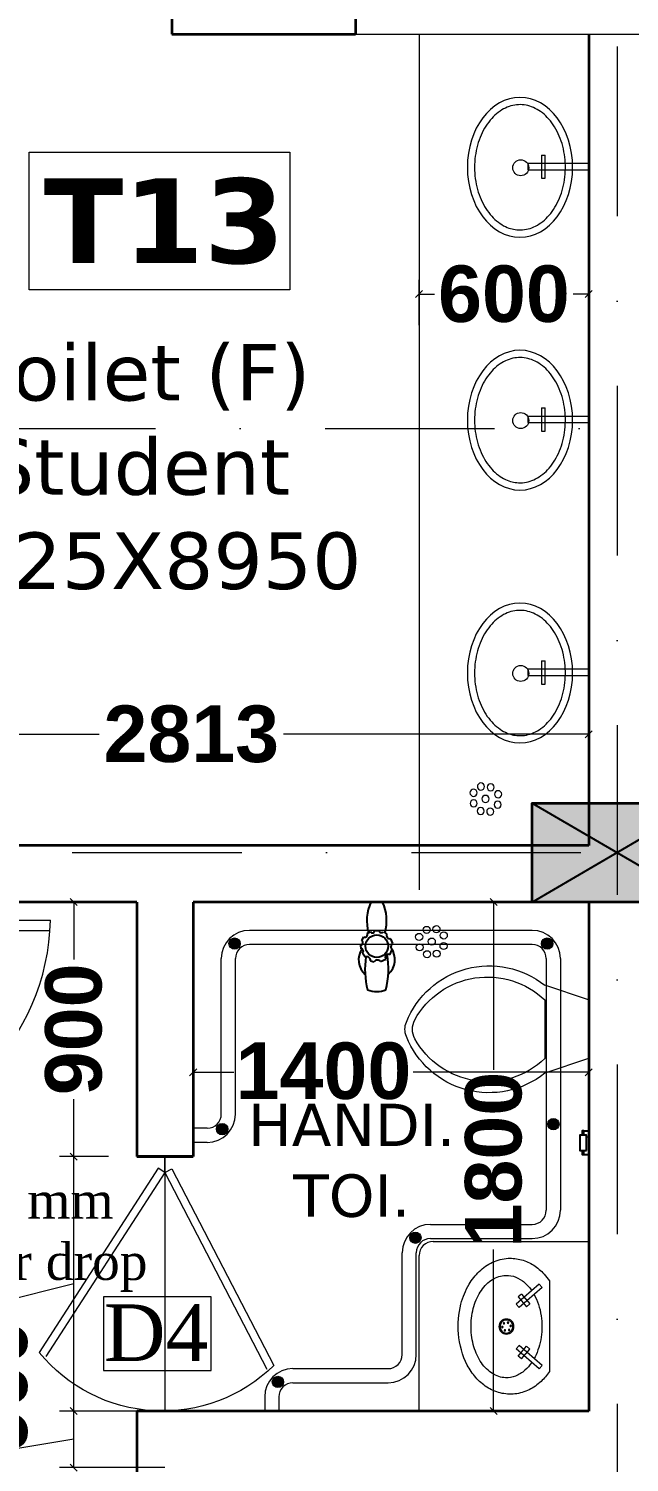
# Model space of a CAD drawing. Header units: millimetres. Extents: x -3092155 to 4513934, y -12317808 to 1850003.
# Drawn here: x -384417 to -382291, y -5679308 to -5674238 of the extents above; entities that cross this region are included whole.
import ezdxf

# ---------------------------------------------------------------- set-up
doc = ezdxf.new("R2010")
doc.units = ezdxf.units.MM
doc.header["$LTSCALE"] = 2
doc.header["$MEASUREMENT"] = 0
doc.header["$PDMODE"] = 34
doc.header["$PDSIZE"] = 500
doc.linetypes.add('DASHDOT', pattern=[1, 0.5, -0.25, 0, -0.25])
for name, color, linetype, lineweight in [('coloumn', 10, 'Continuous', 35), ('D DIM', 250, 'Continuous', 9), ('D4', 10, 'Continuous', 5), ('DOOR', 27, 'Continuous', 5), ('FIXTURE', 252, 'Continuous', 0), ('GRID', 251, 'DASHDOT', 5), ('Layer1', 251, 'Continuous', 0), ('RAILING', 47, 'Continuous', 13), ('SILL', 74, 'Continuous', 9), ('tap', 97, 'Continuous', 25), ('taxe', 7, 'Continuous', 9), ('TEXT', 7, 'Continuous', 13), ('toi.dim.', 214, 'Continuous', 9), ('WAll', 250, 'Continuous', 35)]:
    doc.layers.add(name, color=color, linetype=linetype, lineweight=lineweight)
doc.layers.add('Layer3', color=36, linetype='Continuous')
doc.layers.add('partation wall', color=7, linetype='Continuous', lineweight=20, true_color=0x525023)
doc.layers.add('ROAD', color=7, linetype='Continuous', lineweight=15, true_color=0x004a6a)
doc.styles.add('INNER DIM', font='ARIALNB.TTF', dxfattribs={"height": 250})
doc.styles.add('int dim', font='arialbd.ttf', dxfattribs={"height": 200})
doc.styles.get("Standard").update_dxf_attribs({"font": 'times.ttf', "height": 500})
doc.styles.add('style2', font='verdana.ttf')
doc.dimstyles.new('INNER DIM', dxfattribs={"dimscale": 0, "dimtxt": 250, "dimasz": 100, "dimexe": 50, "dimexo": 50, "dimgap": 50, "dimtad": 0, "dimdec": 0, "dimzin": 0, "dimdsep": 46, "dimtxsty": 'INNER DIM', "dimblk": 'ARCHTICK', "dimcen": 100, "dimdle": 50, "dimclrd": 256, "dimclre": 256, "dimclrt": 256, "dimadec": 0, "dimazin": 0, "dimtfac": 1, "dimtdec": 0, "dimtix": 1, "dimtmove": 2, "dimatfit": 3, "dimfxl": 50, "dimfxlon": 1, "dimtolj": 1, "dimtzin": 0, "dimlwd": -1, "dimlwe": -1, "dimarcsym": 1})
doc.dimstyles.new('toilet detail', dxfattribs={"dimtxt": 150, "dimasz": 25, "dimexe": 50, "dimexo": 100, "dimgap": 25, "dimtad": 0, "dimdec": 0, "dimzin": 3, "dimdsep": 46, "dimtxsty": 'int dim', "dimblk": 'OBLIQUE', "dimcen": 90, "dimclrd": 214, "dimclre": 214, "dimclrt": 256, "dimadec": 0, "dimazin": 0, "dimtfac": 1, "dimtdec": 0, "dimtofl": 0, "dimtmove": 1, "dimatfit": 3, "dimfxl": 1, "dimfrac": 1, "dimtolj": 1, "dimtzin": 0, "dimlwd": -1, "dimlwe": -1, "dimarcsym": 1})

# ---------------------------------------------------------------- blocks, each defined once
blk = doc.blocks.new('_ArchTick')
at = {"color": 0, "linetype": 'ByBlock', "const_width": 0.15}
blk.add_lwpolyline([(-0.5, -0.5), (0.5, 0.5)], dxfattribs=at)
blk = doc.blocks.new('*D730')
at = {"layer": 'D DIM', "ltscale": 100, "transparency": 16777216}
for p, q in [((-438689.1, 360.6), (-438689.1, 460.6)), ((998.8, 360.6), (998.8, 460.6)), ((1048.8, 410.6), (-438739.1, 410.6))]:
    blk.add_line(p, q, dxfattribs=at)
at = {"layer": 'Defpoints', "color": 0, "lineweight": 50, "ltscale": 100, "transparency": 16777216}
for p in [(-438689.1, 410.6), (998.8, 0), (-438689.1, -5723126.2)]:
    blk.add_point(p, dxfattribs=at)
at = {"layer": 'D DIM', "ltscale": 100, "transparency": 16777216, "xscale": 100, "yscale": 100, "zscale": 100, "rotation": 180}
blk.add_blockref('_ArchTick', (-438689.1, 410.6), dxfattribs=at)
at = {"layer": 'D DIM', "ltscale": 100, "transparency": 16777216, "xscale": 100, "yscale": 100, "zscale": 100}
blk.add_blockref('_ArchTick', (998.8, 410.6), dxfattribs=at)
at = {"layer": 'D DIM', "ltscale": 100, "transparency": 16777216, "insert": (1326.5, 835.2), "char_height": 250, "attachment_point": 5, "style": 'INNER DIM'}
blk.add_mtext('\\A1;439688', dxfattribs=at)
blk = doc.blocks.new('F.F')
at = {"layer": 'coloumn', "ltscale": 100}
blk.add_hatch(color=256, dxfattribs=at).paths.add_polyline_path([(-154655.3, -5830306.2), (-154655.3, -5830656.2), (-155255.3, -5830656.2), (-155255.3, -5830306.2)])
blk.add_hatch(color=256, dxfattribs=at).paths.add_polyline_path([(-154655.3, -5830306.2), (-154655.3, -5830656.2), (-155255.3, -5830656.2), (-155255.3, -5830306.2)])
at = {"layer": 'coloumn', "lineweight": 25, "ltscale": 100}
for p, q in [((-155255.3, -5830656.2), (-154655.3, -5830306.2)), ((-155255.3, -5830306.2), (-154655.3, -5830656.2)), ((-155255.3, -5830656.2), (-154655.3, -5830306.2)), ((-155255.3, -5830306.2), (-154655.3, -5830656.2))]:
    blk.add_line(p, q, dxfattribs=at)
at = {"layer": 'coloumn', "ltscale": 100}
blk.add_lwpolyline([(-154655.3, -5830306.2), (-154655.3, -5830656.2), (-155255.3, -5830656.2), (-155255.3, -5830306.2)], close=True, dxfattribs=at)
blk.add_lwpolyline([(-154655.3, -5830306.2), (-154655.3, -5830656.2), (-155255.3, -5830656.2), (-155255.3, -5830306.2)], close=True, dxfattribs=at)
blk = doc.blocks.new('basin')
at = {"layer": 'FIXTURE', "ltscale": 100}
for p, q in [((-2211834.4, -6265039.4), (-2211834.4, -6264957.5)), ((-2211834.4, -6265039.4), (-2211834.4, -6264957.5)), ((-2211820.8, -6264957.5), (-2211834.4, -6264957.5)), ((-2211820.8, -6264957.5), (-2211820.8, -6265039.4)), ((-2211820.8, -6264957.5), (-2211820.8, -6265039.4)), ((-2211987.9, -6264987.1), (-2211773, -6264987.1)), ((-2211987.9, -6264987.1), (-2211773, -6264987.1)), ((-2211987.9, -6265009.1), (-2211987.9, -6264987.1)), ((-2211773, -6265009.1), (-2211987.9, -6265009.1)), ((-2211773, -6265009.1), (-2211987.9, -6265009.1)), ((-2211773, -6264987.1), (-2211773, -6265009.1)), ((-2211773, -6264987.1), (-2211773, -6265009.1)), ((-2211820.8, -6265039.4), (-2211834.4, -6265039.4)), ((-2211820.8, -6265039.4), (-2211834.4, -6265039.4))]:
    blk.add_line(p, q, dxfattribs=at)
blk.add_ellipse((-2211744.9, -6265000.5), major_axis=(0, -247.1), ratio=0.753978, dxfattribs=at)
blk.add_ellipse((-2211744.9, -6265000.5), major_axis=(0, -247.1), ratio=0.753978, dxfattribs=at)
at = {"layer": 'FIXTURE', "ltscale": 100, "extrusion": (0, 0, -1)}
blk.add_ellipse((-2211747.5, -6265002.1), major_axis=(20, -20), ratio=1, start_param=5.497787, end_param=11.780972, dxfattribs=at)
at = {"layer": 'FIXTURE', "ltscale": 100}
blk.add_open_spline([(-2211744.9, -6265222), (-2211729.8, -6265222), (-2211714.7, -6265219.1), (-2211682.6, -6265206), (-2211665.8, -6265194.7), (-2211635.4, -6265164.2), (-2211621.9, -6265145), (-2211600.6, -6265101), (-2211592.7, -6265076.2), (-2211584, -6265024.3), (-2211583, -6264997.2), (-2211588.3, -6264944.4), (-2211594.4, -6264918.7), (-2211612.8, -6264872), (-2211625.1, -6264851.1), (-2211653.6, -6264816.8), (-2211669.8, -6264803.3), (-2211703.9, -6264784.9), (-2211721.7, -6264779.9), (-2211757.4, -6264778.3), (-2211775.3, -6264781.6), (-2211810, -6264796.6), (-2211826.7, -6264808.4), (-2211856.7, -6264839.7), (-2211870, -6264859.3), (-2211890.7, -6264903.9), (-2211898.2, -6264928.9), (-2211906.2, -6264981), (-2211906.8, -6265008.1), (-2211900.8, -6265060.8), (-2211894.2, -6265086.3), (-2211875.2, -6265132.5), (-2211862.7, -6265153), (-2211833.8, -6265186.6), (-2211817.4, -6265199.6), (-2211783.1, -6265217.1), (-2211765.3, -6265221.6), (-2211746.6, -6265222), (-2211745.8, -6265222), (-2211744.9, -6265222)], degree=3, knots=[0, 0, 0, 0, 0.297002, 0.297002, 0.648161, 0.648161, 0.99932, 0.99932, 1.350478, 1.350478, 1.701637, 1.701637, 2.052795, 2.052795, 2.403954, 2.403954, 2.755113, 2.755113, 3.106271, 3.106271, 3.45743, 3.45743, 3.808588, 3.808588, 4.159747, 4.159747, 4.510906, 4.510906, 4.862064, 4.862064, 5.213223, 5.213223, 5.564381, 5.564381, 5.91554, 5.91554, 6.266699, 6.266699, 6.283185, 6.283185, 6.283185, 6.283185], dxfattribs=at)
blk.add_open_spline([(-2211744.9, -6265222), (-2211729.8, -6265222), (-2211714.7, -6265219.1), (-2211682.6, -6265206), (-2211665.8, -6265194.7), (-2211635.4, -6265164.2), (-2211621.9, -6265145), (-2211600.6, -6265101), (-2211592.7, -6265076.2), (-2211584, -6265024.3), (-2211583, -6264997.2), (-2211588.3, -6264944.4), (-2211594.4, -6264918.7), (-2211612.8, -6264872), (-2211625.1, -6264851.1), (-2211653.6, -6264816.8), (-2211669.8, -6264803.3), (-2211703.9, -6264784.9), (-2211721.7, -6264779.9), (-2211757.4, -6264778.3), (-2211775.3, -6264781.6), (-2211810, -6264796.6), (-2211826.7, -6264808.4), (-2211856.7, -6264839.7), (-2211870, -6264859.3), (-2211890.7, -6264903.9), (-2211898.2, -6264928.9), (-2211906.2, -6264981), (-2211906.8, -6265008.1), (-2211900.8, -6265060.8), (-2211894.2, -6265086.3), (-2211875.2, -6265132.5), (-2211862.7, -6265153), (-2211833.8, -6265186.6), (-2211817.4, -6265199.6), (-2211783.1, -6265217.1), (-2211765.3, -6265221.6), (-2211746.6, -6265222), (-2211745.8, -6265222), (-2211744.9, -6265222)], degree=3, knots=[0, 0, 0, 0, 0.297002, 0.297002, 0.648161, 0.648161, 0.99932, 0.99932, 1.350478, 1.350478, 1.701637, 1.701637, 2.052795, 2.052795, 2.403954, 2.403954, 2.755113, 2.755113, 3.106271, 3.106271, 3.45743, 3.45743, 3.808588, 3.808588, 4.159747, 4.159747, 4.510906, 4.510906, 4.862064, 4.862064, 5.213223, 5.213223, 5.564381, 5.564381, 5.91554, 5.91554, 6.266699, 6.266699, 6.283185, 6.283185, 6.283185, 6.283185], dxfattribs=at)
blk = doc.blocks.new('14')
at = {"layer": 'FIXTURE', "ltscale": 15000}
for centre in [(-57, 27.9), (-38.2, 36), (-20.2, 27), (-64.7, 9.5), (-38.1, 9.5), (-12.1, 9.5), (-57, -7.8), (-38.2, -15.3), (-18.6, -8.4)]:
    blk.add_circle(centre, 6.97, dxfattribs=at)
blk = doc.blocks.new('ryr')
at = {"layer": 'tap', "ltscale": 100}
for p, q in [((1982569, -4956357.8), (1982576.1, -4956352.9)), ((1982583.7, -4956350.4), (1982590.2, -4956350.1)), ((1982598.2, -4956351.9), (1982604.6, -4956355.3)), ((1982562.6, -4956366.8), (1982560.6, -4956373.7)), ((1982610.7, -4956361.3), (1982614, -4956367.1)), ((1982616, -4956374.1), (1982616, -4956381.8)), ((1982666.3, -4956367.8), (1982666.3, -4956388.4)), ((1982561.1, -4956384.7), (1982565.1, -4956394.4)), ((1982572.8, -4956401.4), (1982582.2, -4956405.4)), ((1982601.5, -4956402.7), (1982592.8, -4956405.7)), ((1982613.7, -4956389.8), (1982610.1, -4956395.6))]:
    blk.add_line(p, q, dxfattribs=at)
blk.add_circle((1982588.3, -4956378.1), 20, dxfattribs=at)
for centre, radius, start, end in [((1982564.4, -4956380.5), 34.6, 56.5528, 138.7143), ((1982579.4, -4956350.2), 4.3, 217.9729, 357.2544), ((1982594.6, -4956348.9), 4.62, 195.6991, 319.6996), ((1982556.2, -4956378.1), 48, 160.1952, 199.8048), ((1982547.7, -4956509), 151.7, 81.7623, 103.9834), ((1982556.9, -4956379.4), 6.73, 307.8899, 56.9197), ((1982563.2, -4956360.5), 6.39, 264.6602, 25.1394), ((1982608.8, -4956357.1), 4.58, 156.5927, 294.6638), ((1982615.4, -4956370.5), 3.66, 111.8615, 279.3097), ((1982633.1, -4956440.8), 80.2, 65.5625, 105.3327), ((1982547.7, -4956247.1), 151.7, 256.0166, 279.8379), ((1982564.4, -4956375.7), 34.6, 221.3317, 306.2699), ((1982568.6, -4956398.3), 5.26, 323.2148, 132.0605), ((1982587.4, -4956410.2), 7.04, 39.9617, 136.8268), ((1982588.3, -4956378.1), 28, 279.2436, 279.2439), ((1982607.8, -4956401.6), 6.38, 69.0303, 190.3369), ((1982633.1, -4956315.4), 80.2, 254.6673, 294.4375), ((1982616.8, -4956386.3), 4.61, 99.2597, 228.4484)]:
    blk.add_arc(centre, radius, start, end, dxfattribs=at)
blk = doc.blocks.new('A$C3DC14F32')
at = {"layer": 'DOOR', "ltscale": 100}
for p, q in [((53, 115), (53, 756.7)), ((84, 80), (84, 755.4)), ((0, 0), (0, 115)), ((53, 115), (0, 115)), ((53, 80), (53, 115)), ((697, 115), (697, 80)), ((697, 115), (750, 115)), ((750, 115), (750, 0)), ((53, 80), (697, 80)), ((65, 0), (65, 80)), ((685, 80), (685, 0)), ((65, 0), (0, 0)), ((685, 0), (750, 0))]:
    blk.add_line(p, q, dxfattribs=at)
blk.add_arc((40.3, 100), 656.9, 1.3077, 88.8934, dxfattribs=at)
for points in [[(50, 115), (28.5, 70), (14.5, 33.5), (0, 24)], [(26.5, 115), (8, 91.5), (10.5, 56), (0, 44.5)], [(7, 115), (15, 90.5), (41.5, 75), (48, 24.5), (65, 10)], [(37, 115), (40, 96), (56, 76), (65, 61)], [(743, 115), (735, 90.5), (708.5, 75), (702, 24.5), (685, 10)], [(713, 115), (710, 96), (694, 76), (685, 61)], [(700, 115), (721.5, 70), (735.5, 33.5), (750, 24)], [(723.5, 115), (742, 91.5), (739.5, 56), (750, 44.5)], [(53, 82), (32.5, 31.5), (37, 21), (0, 12)], [(0, 81), (22.5, 62.5), (25, 15), (65, 0)], [(62, 80), (49, 49), (54, 23.5), (4, 0)], [(750, 81), (727.5, 62.5), (725, 15), (685, 0)], [(688, 80), (701, 49), (696, 23.5), (746, 0)], [(697, 82), (717.5, 31.5), (713, 21), (750, 12)]]:
    blk.add_spline(points, degree=3, dxfattribs=at)
blk = doc.blocks.new('_Oblique')
at = {"color": 0, "linetype": 'ByBlock', "lineweight": -2}
blk.add_line((-0.5, -0.5), (0.5, 0.5), dxfattribs=at)
blk = doc.blocks.new('*D1145')
at = {"layer": 'Defpoints', "color": 0, "lineweight": 50, "ltscale": 100, "transparency": 16777216}
for p in [(-1465483.8, -5390189.5), (-1465261.2, -5390189.5), (-1465261.3, -5391089.5)]:
    blk.add_point(p, dxfattribs=at)
at = {"layer": 'toi.dim.', "color": 214, "ltscale": 100, "transparency": 16777216}
for p, q in [((-1465361.2, -5390189.5), (-1465533.8, -5390189.5)), ((-1465483.8, -5391089.5), (-1465483.8, -5390189.5)), ((-1465483.8, -5390639.5), (-1465747.4, -5390705.6)), ((-1465747.4, -5390705.6), (-1465747.4, -5390755.6)), ((-1465361.3, -5391089.5), (-1465533.8, -5391089.5))]:
    blk.add_line(p, q, dxfattribs=at)
at = {"layer": 'toi.dim.', "color": 214, "ltscale": 100, "transparency": 16777216, "xscale": 25, "yscale": 25, "zscale": 25}
for p, rotation in [((-1465483.8, -5390189.5), 90), ((-1465483.8, -5391089.5), 270)]:
    blk.add_blockref('_Oblique', p, dxfattribs=dict(at, rotation=rotation))
at = {"layer": 'toi.dim.', "ltscale": 100, "transparency": 16777216, "insert": (-1465747.4, -5391002.4), "char_height": 200, "attachment_point": 5, "rotation": 90, "style": 'int dim'}
blk.add_mtext('\\A1;900', dxfattribs=at)
blk = doc.blocks.new('*D1146')
at = {"layer": 'Defpoints', "color": 0, "lineweight": 50, "ltscale": 100, "transparency": 16777216}
for p in [(-1465483.8, -5389289.5), (-1465261.2, -5389289.5), (-1465261.2, -5390189.5)]:
    blk.add_point(p, dxfattribs=at)
at = {"layer": 'toi.dim.', "color": 214, "ltscale": 100, "transparency": 16777216}
for p, q in [((-1465361.2, -5389289.5), (-1465533.8, -5389289.5)), ((-1465483.8, -5389289.5), (-1465483.8, -5389492.7)), ((-1465483.8, -5390189.5), (-1465483.8, -5389986.2)), ((-1465361.2, -5390189.5), (-1465533.8, -5390189.5))]:
    blk.add_line(p, q, dxfattribs=at)
at = {"layer": 'toi.dim.', "color": 214, "ltscale": 100, "transparency": 16777216, "xscale": 25, "yscale": 25, "zscale": 25}
for p, rotation in [((-1465483.8, -5389289.5), 90), ((-1465483.8, -5390189.5), 270)]:
    blk.add_blockref('_Oblique', p, dxfattribs=dict(at, rotation=rotation))
at = {"layer": 'toi.dim.', "ltscale": 100, "transparency": 16777216, "insert": (-1465483.8, -5389739.5), "char_height": 200, "attachment_point": 5, "rotation": 90, "style": 'int dim'}
blk.add_mtext('\\A1;900', dxfattribs=at)
blk = doc.blocks.new('*D1150')
at = {"layer": 'Defpoints', "color": 0, "lineweight": 50, "ltscale": 100, "transparency": 16777216}
for p in [(-1465483.8, -5391089.5), (-1465061.2, -5391089.5), (-1465061.2, -5391289.5)]:
    blk.add_point(p, dxfattribs=at)
at = {"layer": 'toi.dim.', "color": 214, "ltscale": 100, "transparency": 16777216}
for p, q in [((-1465161.2, -5391089.5), (-1465533.8, -5391089.5)), ((-1465483.8, -5391289.5), (-1465483.8, -5391089.5)), ((-1465483.8, -5391189.5), (-1465724.5, -5391229)), ((-1465724.5, -5391229), (-1465724.5, -5391279)), ((-1465161.2, -5391289.5), (-1465533.8, -5391289.5))]:
    blk.add_line(p, q, dxfattribs=at)
at = {"layer": 'toi.dim.', "color": 214, "ltscale": 100, "transparency": 16777216, "xscale": 25, "yscale": 25, "zscale": 25}
for p, rotation in [((-1465483.8, -5391089.5), 90), ((-1465483.8, -5391289.5), 270)]:
    blk.add_blockref('_Oblique', p, dxfattribs=dict(at, rotation=rotation))
at = {"layer": 'toi.dim.', "ltscale": 100, "transparency": 16777216, "insert": (-1465724.5, -5391526.7), "char_height": 200, "attachment_point": 5, "rotation": 90, "style": 'int dim'}
blk.add_mtext('\\A1;200', dxfattribs=at)
blk = doc.blocks.new('*D1167')
at = {"layer": 'Defpoints', "color": 0, "lineweight": 50, "ltscale": 100, "transparency": 16777216}
for p in [(-1463661.6, -5388695.9), (-1466474.6, -5389089.5), (-1463661.6, -5389114.7)]:
    blk.add_point(p, dxfattribs=at)
at = {"layer": 'toi.dim.', "color": 214, "ltscale": 100, "transparency": 16777216}
for p, q in [((-1466474.6, -5388989.5), (-1466474.6, -5388645.9)), ((-1463661.6, -5389014.7), (-1463661.6, -5388645.9)), ((-1466474.6, -5388695.9), (-1465394.4, -5388695.9)), ((-1463661.6, -5388695.9), (-1464741.8, -5388695.9))]:
    blk.add_line(p, q, dxfattribs=at)
at = {"layer": 'toi.dim.', "color": 214, "ltscale": 100, "transparency": 16777216, "xscale": 25, "yscale": 25, "zscale": 25, "rotation": 180}
blk.add_blockref('_Oblique', (-1466474.6, -5388695.9), dxfattribs=at)
at = {"layer": 'toi.dim.', "color": 214, "ltscale": 100, "transparency": 16777216, "xscale": 25, "yscale": 25, "zscale": 25}
blk.add_blockref('_Oblique', (-1463661.6, -5388695.9), dxfattribs=at)
at = {"layer": 'toi.dim.', "ltscale": 100, "transparency": 16777216, "insert": (-1465068.1, -5388695.9), "char_height": 200, "attachment_point": 5, "style": 'int dim'}
blk.add_mtext('\\A1;2813', dxfattribs=at)
blk = doc.blocks.new('*D1169')
at = {"layer": 'Defpoints', "color": 0, "lineweight": 50, "ltscale": 100, "transparency": 16777216}
for p in [(-1463661.6, -5387139.5), (-1464261.6, -5387348.8), (-1463661.6, -5387348.8)]:
    blk.add_point(p, dxfattribs=at)
at = {"layer": 'toi.dim.', "color": 214, "ltscale": 100, "transparency": 16777216}
for p, q in [((-1464261.6, -5387248.8), (-1464261.6, -5387089.5)), ((-1463661.6, -5387248.8), (-1463661.6, -5387089.5)), ((-1464261.6, -5387139.5), (-1464206.9, -5387139.5)), ((-1463661.6, -5387139.5), (-1463716.4, -5387139.5))]:
    blk.add_line(p, q, dxfattribs=at)
at = {"layer": 'toi.dim.', "color": 214, "ltscale": 100, "transparency": 16777216, "xscale": 25, "yscale": 25, "zscale": 25, "rotation": 180}
blk.add_blockref('_Oblique', (-1464261.6, -5387139.5), dxfattribs=at)
at = {"layer": 'toi.dim.', "color": 214, "ltscale": 100, "transparency": 16777216, "xscale": 25, "yscale": 25, "zscale": 25}
blk.add_blockref('_Oblique', (-1463661.6, -5387139.5), dxfattribs=at)
at = {"layer": 'toi.dim.', "ltscale": 100, "transparency": 16777216, "insert": (-1463961.6, -5387139.5), "char_height": 200, "attachment_point": 5, "style": 'int dim'}
blk.add_mtext('\\A1;600', dxfattribs=at)
blk = doc.blocks.new('*D1102')
at = {"layer": 'Defpoints', "color": 0, "lineweight": 50, "ltscale": 100, "transparency": 16777216}
for p in [(-1463661.6, -5389705.6), (-1463661.6, -5389891.6), (-1465061.2, -5389964.5)]:
    blk.add_point(p, dxfattribs=at)
at = {"layer": 'toi.dim.', "color": 214, "ltscale": 100, "transparency": 16777216}
for p, q in [((-1463661.6, -5389805.6), (-1463661.6, -5389941.6)), ((-1465061.2, -5389864.5), (-1465061.2, -5389841.6)), ((-1465061.2, -5389891.6), (-1464917.9, -5389891.6)), ((-1463661.6, -5389891.6), (-1464282.2, -5389891.6))]:
    blk.add_line(p, q, dxfattribs=at)
at = {"layer": 'toi.dim.', "color": 214, "ltscale": 100, "transparency": 16777216, "xscale": 25, "yscale": 25, "zscale": 25, "rotation": 180}
blk.add_blockref('_Oblique', (-1465061.2, -5389891.6), dxfattribs=at)
at = {"layer": 'toi.dim.', "color": 214, "ltscale": 100, "transparency": 16777216, "xscale": 25, "yscale": 25, "zscale": 25}
blk.add_blockref('_Oblique', (-1463661.6, -5389891.6), dxfattribs=at)
at = {"layer": 'toi.dim.', "ltscale": 100, "transparency": 16777216, "insert": (-1464600.1, -5389887.4), "char_height": 200, "attachment_point": 5, "style": 'int dim'}
blk.add_mtext('\\A1;1400', dxfattribs=at)
blk = doc.blocks.new('*D1103')
at = {"layer": 'Defpoints', "color": 0, "lineweight": 50, "ltscale": 100, "transparency": 16777216}
for p in [(-1463661.6, -5389289.5), (-1463998, -5391089.5), (-1463661.6, -5391089.5)]:
    blk.add_point(p, dxfattribs=at)
at = {"layer": 'toi.dim.', "color": 214, "ltscale": 100, "transparency": 16777216}
for p, q in [((-1463761.6, -5389289.5), (-1464048, -5389289.5)), ((-1463998, -5389289.5), (-1463998, -5389882.6)), ((-1463998, -5391089.5), (-1463998, -5390518.2)), ((-1463761.6, -5391089.5), (-1464048, -5391089.5))]:
    blk.add_line(p, q, dxfattribs=at)
at = {"layer": 'toi.dim.', "color": 214, "ltscale": 100, "transparency": 16777216, "xscale": 25, "yscale": 25, "zscale": 25}
for p, rotation in [((-1463998, -5389289.5), 90), ((-1463998, -5391089.5), 270)]:
    blk.add_blockref('_Oblique', p, dxfattribs=dict(at, rotation=rotation))
at = {"layer": 'toi.dim.', "ltscale": 100, "transparency": 16777216, "insert": (-1463998, -5390200.4), "char_height": 200, "attachment_point": 5, "rotation": 90, "style": 'int dim'}
blk.add_mtext('\\A1;1800', dxfattribs=at)
blk = doc.blocks.new('A$C7E617290')
at = {"layer": 'DOOR', "ltscale": 0.1}
for p, q in [((342.9, 750.4), (342.9, 800.2)), ((320.7, 761.9), (0, 143.3)), ((342.9, 750.4), (22.2, 131.8)), ((342.9, 750.4), (716.8, 171)), ((363.9, 764), (737.8, 184.5))]:
    blk.add_line(p, q, dxfattribs=at)
at = {"layer": 'ROAD', "ltscale": 0.1}
for q in [(320.7, 761.9), (363.9, 764)]:
    blk.add_line((342.9, 750.4), q, dxfattribs=at)
at = {"layer": 'SILL', "ltscale": 0.1}
blk.add_arc((350.2, 499.5), 499.5, 225.4884, 320.9111, dxfattribs=at)
blk = doc.blocks.new('A$C04A64DAF')
at = {"layer": 'FIXTURE', "ltscale": 200}
for p, q in [((-460.5, 211.8), (-460.5, -211.8)), ((-425.8, 181), (-412.6, 196.2)), ((-425.8, 181), (-318, 87.8)), ((-412.6, 196.2), (-304.8, 103.1)), ((-328.3, 150.1), (-367.9, 104.3)), ((-313.1, 136.9), (-352.6, 91.1)), ((-328.3, 150.1), (-313.1, 136.9)), ((-367.9, 104.3), (-352.6, 91.1)), ((-318, 87.8), (-304.8, 103.1)), ((-425.8, -184), (-318, -90.9)), ((-412.6, -199.3), (-304.8, -106.1)), ((-367.9, -107.3), (-352.6, -94.2)), ((-328.3, -153.1), (-367.9, -107.3)), ((-313.1, -139.9), (-352.6, -94.2)), ((-318, -90.9), (-304.8, -106.1)), ((-425.8, -184), (-412.6, -199.3)), ((-328.3, -153.1), (-313.1, -139.9))]:
    blk.add_line(p, q, dxfattribs=at)
for centre, radius in [((-258.6, -1.5), 35.3), ((-258.6, -1.5), 30.3), ((-278.1, 1.3), 3.38), ((-265.9, 16.7), 3.38), ((-246.5, 13.9), 3.38), ((-270.8, -17), 3.38), ((-251.3, -19.8), 3.38), ((-239.1, -4.3), 3.38)]:
    blk.add_circle(centre, radius, dxfattribs=at)
for points, knots in [([(-460.5, -211.8), (-448.9, -228.9), (-435.7, -244.6), (-404.1, -274.2), (-385.1, -287.6), (-343.8, -307.8), (-321.4, -314.5), (-275.4, -319.6), (-251.9, -318), (-207.1, -306.8), (-185.9, -297.3), (-147.3, -272.4), (-129.9, -257), (-99.4, -222.2), (-86.2, -202.7), (-51.9, -137.6), (-38, -87), (-29.7, 11.3), (-33.6, 58.8), (-53.8, 136.6), (-66.5, 168.1), (-96.8, 218.8), (-112.6, 239.1), (-149.3, 274.1), (-170.2, 288.9), (-216.1, 310.1), (-241.2, 316.6), (-287.8, 319.1), (-309.1, 316.7), (-349.7, 305.4), (-369, 296.5), (-404.4, 273.8), (-420.5, 260), (-444.1, 234.3), (-452.7, 223.4), (-460.5, 211.8)], [2.343404, 2.343404, 2.343404, 2.343404, 2.563955, 2.563955, 2.813984, 2.813984, 3.064013, 3.064013, 3.314042, 3.314042, 3.564072, 3.564072, 3.814101, 3.814101, 4.06413, 4.06413, 4.592757, 4.592757, 5.068313, 5.068313, 5.420466, 5.420466, 5.695708, 5.695708, 5.97095, 5.97095, 6.246192, 6.246192, 6.47487, 6.47487, 6.703549, 6.703549, 6.932227, 6.932227, 7.081374, 7.081374, 7.081374, 7.081374]), ([(-375.9, -171.4), (-366.7, -184.6), (-356.4, -196.3), (-331.7, -218.1), (-316.8, -227.3), (-286.1, -239.1), (-270, -241.8), (-233.3, -240.4), (-212.5, -233.9), (-173.9, -210), (-156.1, -192.7), (-126.3, -149.8), (-114.2, -124.1), (-97.5, -68.1), (-92.9, -37.8), (-91.9, 23.1), (-95.4, 53.7), (-110.2, 110.8), (-121.4, 137.3), (-149.8, 182.2), (-167, 200.8), (-204.7, 227.3), (-225.4, 235.3), (-261.1, 239.2), (-276.2, 237.9), (-305.6, 229.5), (-319.9, 222.4), (-346.8, 202.9), (-359.3, 190.4), (-372.9, 172.7), (-375.1, 169.5), (-377.4, 166.2)], [2.355985, 2.355985, 2.355985, 2.355985, 2.590166, 2.590166, 2.879276, 2.879276, 3.168385, 3.168385, 3.548322, 3.548322, 3.928258, 3.928258, 4.308195, 4.308195, 4.688131, 4.688131, 5.068068, 5.068068, 5.448004, 5.448004, 5.827941, 5.827941, 6.207878, 6.207878, 6.47998, 6.47998, 6.752083, 6.752083, 7.024186, 7.024186, 7.081374, 7.081374, 7.081374, 7.081374]), ([(-388, 149), (-396.1, 134.6), (-403, 118.8), (-414.1, 85.3), (-418.3, 67.5), (-426.1, 16.2), (-426.1, -18.4), (-416.3, -84.8), (-406.4, -116.4), (-391, -146.5), (-389.5, -149.3), (-388, -152.1)], [0.893957, 0.893957, 0.893957, 0.893957, 1.125801, 1.125801, 1.357644, 1.357644, 1.780528, 1.780528, 2.203411, 2.203411, 2.247635, 2.247635, 2.247635, 2.247635])]:
    blk.add_open_spline(points, degree=3, knots=knots, dxfattribs=at)
blk = doc.blocks.new('A$C74827424')
at = {"layer": 'Layer3'}
for p, q in [((0, 0.4), (0, 1.1)), ((2.92, 0.4), (2.92, 1.1))]:
    blk.add_line(p, q, dxfattribs=at)
for points in [[(0.51, 0.3), (0, 0.3), (0, 0.51), (0.51, 0.51)], [(2.41, 0.51), (2.92, 0.51), (2.92, 0.3), (2.41, 0.3)]]:
    blk.add_lwpolyline(points, dxfattribs=at)
blk.add_lwpolyline([(0.51, 0.81), (2.41, 0.81), (2.41, 0), (0.51, 0)], close=True, dxfattribs=at)
blk = doc.blocks.new('A$C7AA60F0C')
at = {"layer": 'FIXTURE', "ltscale": 100}
for p, q in [((402.5, 285.1), (247, 337)), ((247, 285.1), (247, 77.8)), ((402.5, 285.1), (402.5, 77.8)), ((402.5, 77.8), (247, 25.9)), ((394.3, -198.8), (402.5, -198.8))]:
    blk.add_line(p, q, dxfattribs=at)
at = {"layer": 'FIXTURE', "ltscale": 100, "extrusion": (0, 0, -1)}
for centre, major_axis, start_param, end_param in [((50.5, 90.2), (223.1, -223.1), 2.735616, 4.599479), ((44.3, 72.6), (207.7, -207.7), 2.862371, 4.688514), ((-178.3, 181.4), (48.9, -48.9), 1.97677, 2.735616), ((-152.1, 181.4), (48.9, 48.9), 3.42081, 4.433168), ((50.5, 272.7), (223.1, 223.1), 1.683704, 3.547566), ((44.3, 290.3), (207.7, -207.7), 0.023871, 1.850014)]:
    blk.add_ellipse(centre, major_axis=major_axis, ratio=1, start_param=start_param, end_param=end_param, dxfattribs=at)
at = {"layer": 'FIXTURE', "ltscale": 100, "xscale": -28.69686868808184, "yscale": 28.69686868808184, "zscale": 28.69686868808184, "rotation": 270}
blk.add_blockref('A$C74827424', (371.1, -261.6), dxfattribs=at)
blk = doc.blocks.new('A$C7E2B4B46')
at = {"layer": 'RAILING', "ltscale": 0.1}
h = blk.add_hatch(color=256, dxfattribs=at)
h.set_gradient(color1=(245, 10, 245), color2=(225, 9, 225), one_color=1, tint=0.46, name='CYLINDER')
h.paths.add_polyline_path([(166.6, -147, -1), (126.6, -147, -1)])
h = blk.add_hatch(color=256, dxfattribs=at)
h.set_gradient(color1=(245, 10, 245), color2=(225, 9, 225), one_color=1, tint=0.46, name='CYLINDER')
h.paths.add_polyline_path([(1272.6, -147, -1), (1232.6, -147, -1)])
h = blk.add_hatch(color=256, dxfattribs=at)
h.set_gradient(color1=(245, 10, 245), color2=(225, 9, 225), one_color=1, tint=0.46, name='CYLINDER')
h.paths.add_polyline_path([(122.6, -803, -1), (82.6, -803, -1)])
h = blk.add_hatch(color=256, dxfattribs=at)
h.set_gradient(color1=(245, 10, 245), color2=(225, 9, 225), one_color=1, tint=0.46, name='CYLINDER')
h.paths.add_polyline_path([(1294.6, -785.5, -1), (1254.6, -785.5, -1)])
h = blk.add_hatch(color=256, dxfattribs=at)
h.set_gradient(color1=(245, 10, 245), color2=(225, 9, 225), one_color=1, tint=0.46, name='CYLINDER')
h.paths.add_polyline_path([(766.6, -1187, -1), (806.6, -1187, -1)])
h = blk.add_hatch(color=256, dxfattribs=at)
h.set_gradient(color1=(245, 10, 245), color2=(225, 9, 225), one_color=1, tint=0.46, name='CYLINDER')
h.paths.add_polyline_path([(320, -1697, -1), (280, -1697, -1)])
at = {"layer": 'RAILING'}
for p, q in [((1199.6, -100), (199.6, -100)), ((1199.6, -150), (199.6, -150)), ((99.6, -750), (99.6, -200)), ((149.6, -750), (149.6, -200)), ((1249.6, -200), (1249.6, -1090)), ((1299.6, -200), (1299.6, -1090)), ((49.6, -800), (-0.4, -800)), ((49.6, -850), (-0.4, -850)), ((839.6, -1140), (1199.6, -1140)), ((839.6, -1190), (1199.6, -1190)), ((739.6, -1600), (739.6, -1240)), ((789.6, -1600), (789.6, -1240)), ((353, -1650), (689.6, -1650)), ((353, -1700), (689.6, -1700)), ((253, -1750), (253, -1800)), ((303, -1750), (303, -1800))]:
    blk.add_line(p, q, dxfattribs=at)
for centre in [(146.6, -147), (1252.6, -147), (102.6, -803), (1274.6, -785.5), (786.6, -1187), (300, -1697)]:
    blk.add_circle(centre, 20, dxfattribs=at)
for centre, radius, start, end in [((199.6, -200), 100, 90, 180), ((1199.6, -200), 100, 0, 90), ((199.6, -200), 50, 90, 180), ((1199.6, -200), 50, 0, 90), ((49.6, -750), 50, 270, 0), ((49.6, -750), 100, 270, 0), ((1199.6, -1090), 100, 270, 0), ((1199.6, -1090), 50, 270, 0), ((839.6, -1240), 100, 90, 180), ((839.6, -1240), 50, 90, 180), ((689.6, -1600), 50, 270, 0), ((689.6, -1600), 100, 270, 0), ((353, -1750), 100, 90, 180), ((353, -1750), 50, 90, 180)]:
    blk.add_arc(centre, radius, start, end, dxfattribs=at)
blk = doc.blocks.new('7u6ujuj')
at = {"layer": 'D4'}
blk.add_lwpolyline([(-1464997.9, -5390685.3), (-1465378.3, -5390685.3), (-1465378.3, -5390945.9), (-1464997.9, -5390945.9)], close=True, dxfattribs=at)
at = {"layer": 'Layer1', "color": 0, "ltscale": 0.1}
for p, q in [((-1465161.6, -5390189.5), (-1465161.6, -5391089.5)), ((-1464211.6, -5390489.5), (-1463661.6, -5390489.5)), ((-1464261.6, -5391089.5), (-1464261.6, -5390539.5))]:
    blk.add_line(p, q, dxfattribs=at)
blk.add_arc((-1464211.6, -5390539.5), 50, 90, 180, dxfattribs=at)
at = {"layer": 'partation wall', "ltscale": 100}
blk.add_line((-1464261.6, -5386220.7), (-1464261.6, -5389246.7), dxfattribs=at)
at = {"layer": 'SILL', "ltscale": 100}
blk.add_line((-1464486.6, -5386220.7), (-1462186.6, -5386220.7), dxfattribs=at)
at = {"layer": 'TEXT', "ltscale": 100}
blk.add_lwpolyline([(-1465641.4, -5386637.2), (-1464718.8, -5386637.2), (-1464718.8, -5387124.3), (-1465641.4, -5387124.3)], close=True, dxfattribs=at)
at = {"layer": 'WAll', "ltscale": 100}
for p, q in [((-1465136.6, -5384639.5), (-1465136.6, -5386220.7)), ((-1464486.6, -5386020.7), (-1464486.6, -5386220.7)), ((-1465136.6, -5386220.7), (-1464936.6, -5386220.7)), ((-1465136.6, -5386220.7), (-1464486.6, -5386220.7)), ((-1463661.6, -5386220.7), (-1463661.6, -5389089.5)), ((-1463661.6, -5389089.5), (-1466474.6, -5389089.5)), ((-1465261.2, -5389289.5), (-1466474.6, -5389289.5)), ((-1465261.2, -5389289.5), (-1465261.2, -5390189.5)), ((-1465061.2, -5389289.5), (-1465061.2, -5389807.2)), ((-1465061.2, -5389289.5), (-1465061.2, -5390189.5)), ((-1463661.6, -5389289.5), (-1465061.2, -5389289.5)), ((-1463661.6, -5389289.5), (-1463661.6, -5389807.2)), ((-1463661.6, -5389289.5), (-1463661.6, -5391089.5)), ((-1465061.2, -5390189.5), (-1465261.2, -5390189.5)), ((-1465261.2, -5390189.5), (-1465061.2, -5390189.5)), ((-1463661.6, -5391089.5), (-1465261.2, -5391089.5)), ((-1465261.2, -5391089.5), (-1465261.2, -5393789.5)), ((-1463661.6, -5391089.5), (-1465261.2, -5391089.5))]:
    blk.add_line(p, q, dxfattribs=at)
at = {"layer": 'DOOR', "ltscale": 100, "xscale": 1.199999999953806, "yscale": 1.199999999953806, "zscale": 1.199999999953806, "rotation": 269.9994965937138}
blk.add_blockref('A$C3DC14F32', (-1466474.6, -5389289.5), dxfattribs=at)
at = {"layer": 'FIXTURE', "ltscale": 100, "xscale": -1}
for p in [(-3675649.6, 878309.4), (-3675649.6, 877415.2), (-3675649.6, 876521)]:
    blk.add_blockref('basin', p, dxfattribs=at)
at = {"layer": 'FIXTURE', "yscale": 1.8, "zscale": 1.8}
for p, xscale, rotation in [((-1464066.7, -5388866.5), -1.8, 290.471190732132), ((-1464176.8, -5389371), 1.8, 69.528809267868)]:
    blk.add_blockref('14', p, dxfattribs=dict(at, xscale=xscale, rotation=rotation))
at = {"layer": 'FIXTURE', "lineweight": 40, "xscale": 2, "yscale": 2, "zscale": 2, "rotation": 90.00000000000004}
blk.add_blockref('ryr', (-11377167.8, -9354622), dxfattribs=at)
at = {"layer": 'FIXTURE', "ltscale": 100}
blk.add_blockref('A$C7AA60F0C', (-1464064.2, -5389920.9), dxfattribs=at)
at = {"layer": 'FIXTURE', "ltscale": 100, "xscale": -0.7551307640287378, "yscale": 0.7551307640287378, "zscale": 0.7551307640287378}
blk.add_blockref('A$C04A64DAF', (-1464147.8, -5390789.5), dxfattribs=at)
at = {"layer": 'RAILING', "ltscale": 100}
blk.add_blockref('A$C7E2B4B46', (-1465061.2, -5389289.5), dxfattribs=at)
at = {"layer": 'ROAD', "color": 0, "ltscale": 0.1, "xscale": -1.124826365150511, "yscale": 1.124826365616172, "zscale": 1.124826365320592}
blk.add_blockref('A$C7E617290', (-1464775.9, -5391089.5), dxfattribs=at)
at = {"layer": 'D4', "insert": (-1465192.5, -5390712.4), "char_height": 200, "width": 464.194, "attachment_point": 2}
blk.add_mtext('\\pt2000;D4', dxfattribs=at)
at = {"layer": 'taxe', "color": 0, "insert": (-1465618.2, -5390668), "char_height": 130, "attachment_point": 8}
blk.add_mtext('12 mm \\Pfloor drop', dxfattribs=at)
at = {"layer": 'TEXT', "ltscale": 100, "insert": (-1465589.8, -5386730), "char_height": 300, "width": 430.49, "attachment_point": 1, "style": 'style2'}
blk.add_mtext('{\\fVerdana|b1|i0|c0|p34;T13}', dxfattribs=at)
at = {"layer": 'TEXT', "lineweight": 25, "ltscale": 100, "insert": (-1465257.9, -5387315.6), "char_height": 200, "width": 2036.527, "attachment_point": 2, "style": 'style2'}
blk.add_mtext('Toilet (F) Student 5225X8950', dxfattribs=at)
at = {"layer": 'TEXT', "lineweight": 30, "ltscale": 100, "insert": (-1464646.9, -5390002.6), "char_height": 150, "width": 293.362, "attachment_point": 1, "style": 'style2'}
blk.add_mtext('\\pxqc;HANDI. TOI.', dxfattribs=at)
at = {"layer": 'toi.dim.', "ltscale": 100}
for base, p1, p2, picture, middle in [((-1463661.6, -5387139.5), (-1464261.6, -5387348.8), (-1463661.6, -5387348.8), '*D1169', (-1463961.6, -5387139.5)), ((-1463661.6, -5388695.9), (-1466474.6, -5389089.5), (-1463661.6, -5389114.7), '*D1167', (-1465068.1, -5388695.9))]:
    dim = blk.add_linear_dim(base=base, p1=p1, p2=p2, dimstyle='toilet detail', dxfattribs=at)
    dim.commit()
    dim.dimension.update_dxf_attribs({"geometry": picture, "text_midpoint": middle})
dim = blk.add_linear_dim(base=(-1465483.8, -5389289.5), p1=(-1465261.2, -5390189.5), p2=(-1465261.2, -5389289.5), angle=90, dimstyle='toilet detail', dxfattribs=at)
dim.commit()
dim.dimension.update_dxf_attribs({"geometry": '*D1146', "text_midpoint": (-1465483.8, -5389739.5)})
for base, p1, p2, picture, middle in [((-1463998, -5391089.5), (-1463661.6, -5389289.5), (-1463661.6, -5391089.5), '*D1103', (-1463998, -5390200.4)), ((-1465483.8, -5390189.5), (-1465261.3, -5391089.5), (-1465261.2, -5390189.5), '*D1145', (-1465747.4, -5390780.6)), ((-1465483.8, -5391089.5), (-1465061.2, -5391289.5), (-1465061.2, -5391089.5), '*D1150', (-1465724.5, -5391304))]:
    dim = blk.add_linear_dim(base=base, p1=p1, p2=p2, angle=90, dimstyle='toilet detail', dxfattribs=at)
    dim.commit()
    dim.dimension.update_dxf_attribs({"geometry": picture, "text_midpoint": middle, "dimtype": 160})
dim = blk.add_linear_dim(base=(-1463661.6, -5389891.6), p1=(-1465061.2, -5389964.5), p2=(-1463661.6, -5389705.6), dimstyle='toilet detail', dxfattribs=at)
dim.commit()
dim.dimension.update_dxf_attribs({"geometry": '*D1102', "text_midpoint": (-1464600.1, -5389887.4), "dimtype": 160})

msp = doc.modelspace()

# ---------------------------------------------------------------- linework, layer by layer
at = {"layer": 'GRID', "color": 5, "ltscale": 600}
msp.add_line((-382334.7, -5657499.4), (-382334.7, -5742293.2), dxfattribs=at)
at = {"layer": 'GRID', "color": 6, "ltscale": 600}
for p, q in [((-460174.6, -5675651.2), (-367335.1, -5675651.2)), ((-461068.9, -5677151.2), (-366441.5, -5677151.2))]:
    msp.add_line(p, q, dxfattribs=at)

# ---------------------------------------------------------------- block references
at = {"layer": 'coloumn'}
msp.add_blockref('F.F', (-227379.8, 153330), dxfattribs=at)
at = {"layer": 'WAll'}
msp.add_blockref('7u6ujuj', (1081226.5, -288036.8), dxfattribs=at)

# ---------------------------------------------------------------- dimensions: what is measured, and where the dimension line sits
at = {"layer": 'D DIM', "ltscale": 100}
dim = msp.add_linear_dim(base=(-438689.1, 410.6), p1=(998.8, 0), p2=(-438689.1, -5723126.2), dimstyle='INNER DIM', override={"dimscale": 1}, dxfattribs=at)
dim.commit()
dim.dimension.update_dxf_attribs({"geometry": '*D730', "text_midpoint": (1326.5, 835.2), "dimtype": 160})

doc.saveas('drawing.dxf')
